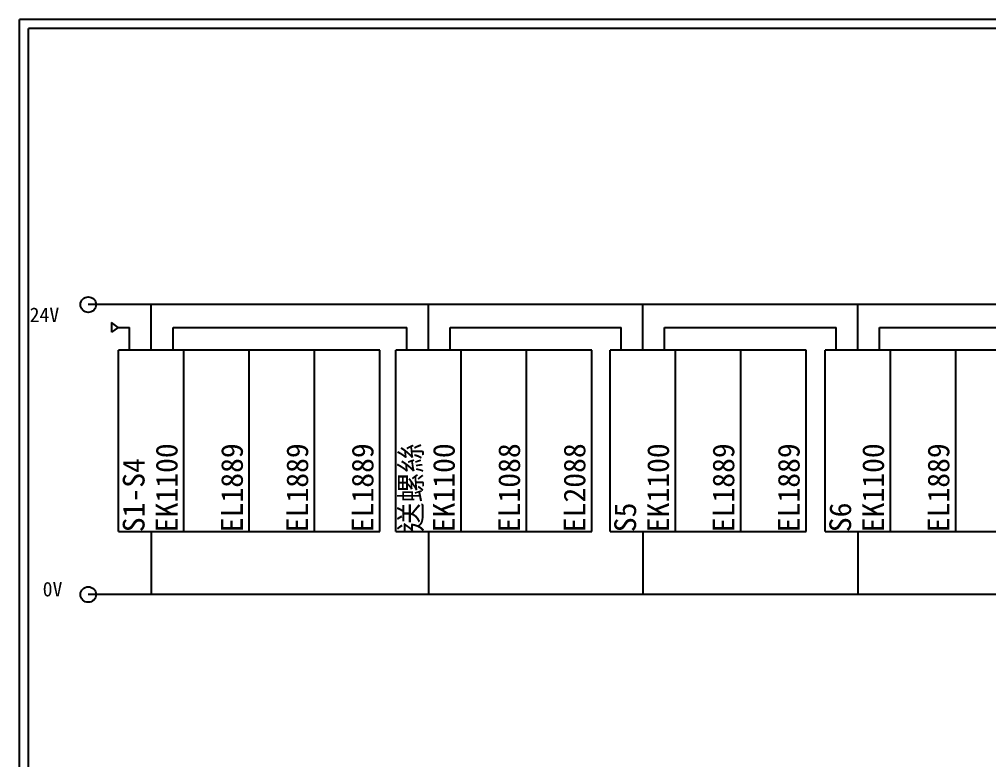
# Model space of a CAD drawing. Extents: x 10 to 297, y 3 to 207.
# Drawn here: x 10 to 143.6, y 105 to 207 of the extents above; entities that cross this region are included whole.
import ezdxf

# ---------------------------------------------------------------- set-up
doc = ezdxf.new("R2010")
doc.units = 0
doc.layers.get('0').update_dxf_attribs({"linetype": 'CONTINUOUS'})
for name, color, linetype in [('7', 7, 'CONTINUOUS'), ('圖框層', 7, 'CONTINUOUS'), ('標尺寸層', 3, 'CONTINUOUS')]:
    doc.layers.add(name, color=color, linetype=linetype)
doc.styles.add('STSL', font='kaiu.ttf')

msp = doc.modelspace()

# ---------------------------------------------------------------- linework, layer by layer
for p, q in [((290.25, 167.67), (19.49, 167.67)), ((23.68, 136.39), (23.68, 161.39)), ((32.68, 161.39), (23.68, 161.39)), ((32.68, 136.39), (32.68, 161.39)), ((41.68, 161.39), (32.68, 161.39)), ((41.68, 136.39), (41.68, 161.39)), ((50.68, 161.39), (41.68, 161.39)), ((50.68, 136.39), (50.68, 161.39)), ((59.68, 161.39), (50.68, 161.39)), ((59.68, 136.39), (59.68, 161.39)), ((61.87, 136.39), (61.87, 161.39)), ((70.87, 161.39), (61.87, 161.39)), ((70.87, 136.39), (70.87, 161.39)), ((79.87, 161.39), (70.87, 161.39)), ((79.87, 136.39), (79.87, 161.39)), ((88.87, 161.39), (79.87, 161.39)), ((88.87, 136.39), (88.87, 161.39)), ((91.4, 136.39), (91.4, 161.39)), ((100.4, 161.39), (91.4, 161.39)), ((100.4, 136.39), (100.4, 161.39)), ((109.4, 161.39), (100.4, 161.39)), ((109.4, 136.39), (109.4, 161.39)), ((118.4, 161.39), (109.4, 161.39)), ((118.4, 136.39), (118.4, 161.39)), ((121.03, 136.39), (121.03, 161.39)), ((130.03, 161.39), (121.03, 161.39)), ((130.03, 136.39), (130.03, 161.39)), ((139.03, 161.39), (130.03, 161.39)), ((139.03, 136.39), (139.03, 161.39)), ((148.03, 161.39), (139.03, 161.39)), ((23.68, 136.39), (32.68, 136.39)), ((32.68, 136.39), (41.68, 136.39)), ((41.68, 136.39), (50.68, 136.39)), ((50.68, 136.39), (59.68, 136.39)), ((61.87, 136.39), (70.87, 136.39)), ((70.87, 136.39), (79.87, 136.39)), ((79.87, 136.39), (88.87, 136.39)), ((91.4, 136.39), (100.4, 136.39)), ((100.4, 136.39), (109.4, 136.39)), ((109.4, 136.39), (118.4, 136.39)), ((121.03, 136.39), (130.03, 136.39)), ((130.03, 136.39), (139.03, 136.39)), ((139.03, 136.39), (148.03, 136.39)), ((290.25, 127.73), (19.49, 127.73))]:
    msp.add_line(p, q)
at = {"layer": '7'}
for centre in [(19.49, 167.67), (19.49, 127.73)]:
    msp.add_circle(centre, 1.07, dxfattribs=at)
at = {"layer": '圖框層', "color": 7}
for p, q in [((297, 206.97), (10, 206.97)), ((10, 3), (10, 206.97)), ((295.75, 205.72), (11.25, 205.72)), ((11.25, 4.25), (11.25, 205.72))]:
    msp.add_line(p, q, dxfattribs=at)
at = {"layer": '標尺寸層', "color": 7}
for p, q in [((28.18, 161.39), (28.18, 167.67)), ((66.37, 161.39), (66.37, 167.67)), ((95.9, 161.39), (95.9, 167.67)), ((125.53, 161.39), (125.53, 167.67)), ((22.67, 165.19), (22.67, 163.87)), ((23.59, 164.53), (22.67, 165.19)), ((23.59, 164.53), (22.67, 163.87)), ((28.18, 136.39), (28.18, 127.73)), ((66.37, 136.39), (66.37, 127.73)), ((95.9, 136.39), (95.9, 127.73)), ((125.53, 136.39), (125.53, 127.73))]:
    msp.add_line(p, q, dxfattribs=at)
at = {"layer": '標尺寸層', "color": 5}
for p, q in [((23.59, 164.53), (25.18, 164.53)), ((25.18, 161.39), (25.18, 164.53)), ((31.18, 161.39), (31.18, 164.53)), ((31.18, 164.53), (63.37, 164.53)), ((63.37, 161.39), (63.37, 164.53)), ((69.37, 161.39), (69.37, 164.53)), ((69.37, 164.53), (92.9, 164.53)), ((92.9, 161.39), (92.9, 164.53)), ((98.9, 161.39), (98.9, 164.53)), ((98.9, 164.53), (122.53, 164.53)), ((122.53, 161.39), (122.53, 164.53)), ((128.53, 164.53), (152.44, 164.53)), ((128.53, 161.39), (128.53, 164.53))]:
    msp.add_line(p, q, dxfattribs=at)

# ---------------------------------------------------------------- texts
at = {"layer": '圖框層', "color": 4, "style": 'STSL'}
for s, p in [('24V', (11.41, 165.27)), ('0V', (13.21, 127.47))]:
    msp.add_text(s, height=2, dxfattribs=at).set_placement(p)
for s, p in [('EK1100', (31.79, 136.32)), ('EL1889', (40.79, 136.32)), ('EL1889', (49.79, 136.32)), ('EL1889', (58.79, 136.32)), ('送螺絲', (65.45, 136.32)), ('EK1100', (69.99, 136.32)), ('EL1088', (78.99, 136.32)), ('EL2088', (87.99, 136.32)), ('EK1100', (99.51, 136.32)), ('EL1889', (108.51, 136.32)), ('EL1889', (117.51, 136.32)), ('EK1100', (129.14, 136.32)), ('EL1889', (138.14, 136.32)), ('S1-S4', (27.25, 136.32)), ('S5', (94.98, 136.32)), ('S6', (124.61, 136.32))]:
    msp.add_text(s, height=3, rotation=90, dxfattribs=at).set_placement(p)

doc.saveas('drawing.dxf')
